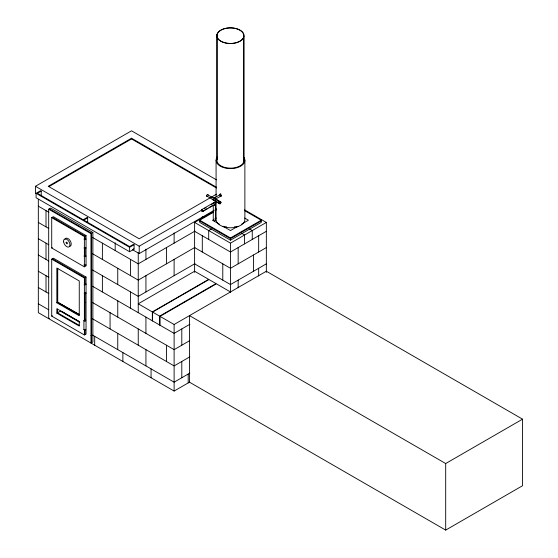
<?xml version="1.0" encoding="UTF-8"?>
<svg xmlns="http://www.w3.org/2000/svg" width="558" height="558" viewBox="0 0 558 558"><rect width="100%" height="100%" fill="white"/><g stroke="black" fill="none" stroke-linecap="round" stroke-linejoin="round"><path stroke-width="0.84" d="M215.269 199.415L215.297 198.285L213.763 197.399L212.996 197.839A1.088 0.628 -60 0 1 213.54 197.783M220.933 202.428L220.166 203.754L219.399 203.314A1.088 0.628 -60 0 1 220.166 201.982L220.933 202.428L207.36 194.589A1.088 0.628 -60 0 0 206.6 196.067A1.088 0.628 -60 0 0 207.555 196.214M35.454 193.675L35.454 186.281L131.528 130.809L216.49 179.864M87.655 222.335L87.655 217.899L83.812 220.117L129.602 246.559L133.446 244.341L134.087 244.711L134.087 249.147L129.602 251.735L36.089 197.741L36.089 193.305L40.574 190.717L41.215 191.087L41.215 195.523M216.469 187.244L131.528 138.21L48.26 186.281L139.214 238.789L216.476 194.184M41.215 191.087L37.372 193.305L83.17 219.747L87.013 217.529L87.655 217.899M49.013 186.588L131.528 138.949L216.469 187.983M48.685 209.194L50.618 208.078L92.886 232.484L92.886 341.942L90.961 343.058L90.961 233.6L48.685 209.194L48.685 318.653L49.327 318.283M51.713 217.662L53.38 216.699L86.044 235.56L86.044 265.88L84.377 266.843L51.713 247.982L51.713 217.662L84.377 236.522L86.044 235.56M51.713 247.982L52.354 247.613M90.961 233.6L92.886 232.484M51.713 259.149L53.38 258.194L86.044 277.047L86.044 333.998L84.377 334.96L51.713 316.1L51.713 259.149L84.377 278.01L86.044 277.047M214.53 197.839L220.933 194.142M36.089 193.305L129.602 247.299L134.087 244.711M215.297 198.285C213.351 200.099 220.201 196.911 220.989 195.886A1.179 0.586 66.1 0 0 220.473 194.609L220.291 194.435A1.179 0.586 66.1 0 0 219.594 195.126M201.598 209.675L214.405 202.282M35.454 186.281L139.214 246.19L202.261 209.787M204.514 208.483L206.014 207.618M211.273 204.584L216.525 201.55M202.142 211.503L207.402 208.469M208.901 207.597L213.414 204.995A1.088 0.628 0 0 0 215.214 205.065A1.088 0.628 0 0 0 214.635 204.075M202.687 211.559L215.493 204.158M132.448 249.677L139.214 253.583L213.519 210.68M215.025 209.815L216.525 208.95M194.609 272.416L194.609 222.433L213.289 211.642M214.788 210.785L216.281 209.92M79.403 314.489L57.481 302.122L79.145 314.635M244.725 210.687L261.221 220.215L261.221 222.433L230.475 240.184L199.736 222.433L199.736 220.215L213.233 212.417M56.839 302.792L79.257 315.73L79.257 280.967L56.839 268.028L56.839 302.792L57.481 302.415L79.145 314.928M214.788 218.917L216.281 218.052M194.881 231.151L138.244 263.85L92.579 237.485M51.713 316.1L52.354 315.73M56.839 313.143L79.257 326.088L79.257 321.645L56.839 308.707L56.839 313.143L60.362 311.106L79.787 322.329M211.496 228.954L208.699 230.566L208.699 239.445M84.377 302.715L85.018 302.345M194.881 247.424L138.244 280.116L92.53 253.73M237.952 226.255L230.475 230.566L223.005 226.255M241.684 224.093L248.415 220.215L244.676 218.052M199.736 220.215L230.475 237.959L261.221 220.215M261.221 220.954L230.475 238.698L199.736 220.954M194.881 263.69L138.244 296.389L92.53 269.995M194.609 222.433L230.475 243.142L266.347 222.433L266.347 272.416M266.347 231.305L230.475 252.014L194.609 231.305M90.961 335.665L91.603 335.288M152.334 311.922L208.699 279.377L194.609 271.244L138.244 303.789L152.334 311.922L152.334 320.794M152.592 312.068L208.957 279.53L216.002 283.597L159.637 316.135L152.592 312.068L152.592 320.948M266.347 247.578L230.475 268.286L194.609 247.578M160.02 325.237L160.02 316.358L216.385 283.82L230.475 291.953M266.347 263.85L230.475 284.559L194.609 263.85M160.02 316.358L174.117 324.498L266.347 271.244L522.546 419.163L522.546 485.725L445.689 530.1L189.483 382.181L189.483 315.619L445.689 463.538L522.546 419.163M189.894 324.261L174.117 333.37L92.53 286.268M189.734 340.624L174.117 349.643L92.495 302.52M189.853 356.827L174.117 365.909L92.495 318.792M189.853 373.1L174.117 382.181L92.468 335.044M38.328 199.311L38.328 312.661L174.117 391.06L189.685 382.07M224.072 226.869L226.632 226.869M234.318 226.869L236.885 226.869M244.571 209.857L266.347 222.433M214.914 198.627L220.835 202.038M214.732 198.641L220.912 202.212M206.586 195.914L220.166 203.754M212.221 199.171L219.971 203.844M212.249 199.387L219.782 203.858M249.461 228.954L252.258 230.566L252.258 239.445M241.774 233.39L244.571 235.002L244.571 243.881M212.542 220.215L219.266 224.093M133.446 248.777L134.087 249.147M49.327 208.825L91.61 233.223L91.603 342.689M38.328 206.16L48.874 212.249M52.354 217.292L85.018 236.153L85.018 239.047M38.328 222.433L48.804 228.48M38.328 238.705L48.804 244.753M52.354 258.779L85.018 277.64L85.018 284.454M38.328 254.971L48.804 261.025M38.328 271.244L48.804 277.298M38.328 287.516L48.804 293.564M61.499 311.252L79.173 321.464M79.145 325.286L57.481 312.773L57.481 309.076M38.328 303.789L48.706 309.781M212.326 199.555L212.996 199.618A1.088 0.628 -60 0 0 213.191 199.471M217.425 156.791A14.403 8.314 0 0 0 216.079 160.306L216.567 162.455A14.403 8.314 0 0 0 226.75 168.335L230.475 168.621A14.403 8.314 0 0 0 243.532 156.791M445.689 463.538L445.689 530.1M258.661 235.741L258.661 252.014M258.661 268.286L258.661 275.994M253.534 254.971L253.534 271.244M244.878 160.306L244.878 219.475A14.403 8.314 0 0 1 230.475 227.79L226.75 227.504A14.403 8.314 0 0 1 216.567 221.624L216.079 219.475L216.079 201.201M243.895 36.668A13.587 7.847 0 0 1 222.203 41.934A13.587 7.847 0 0 1 225.146 28.451A13.587 7.847 0 0 1 243.895 36.668L243.895 162.671M243.769 36.654A13.462 7.77 0 0 1 222.279 41.871A13.462 7.77 0 0 1 225.195 28.521A13.462 7.77 0 0 1 243.769 36.654L243.769 161.799M238.161 247.578L238.161 263.85M238.161 280.116L238.161 287.823M230.475 237.959L230.475 240.184M230.475 243.142L230.475 292.266M222.788 263.85L222.788 280.116M217.062 34.708L217.062 159.846M216.936 34.701L216.936 159.839M216.079 160.306L216.079 196.848M215.444 204.681L215.444 220.257M213.268 205.546L213.268 220.257M202.296 216.595L202.296 218.304M202.296 235.741L202.296 252.014M188.206 374.048L188.206 382.921M181.796 328.934L181.796 345.207M181.796 361.472L181.796 377.745M174.117 232.86L174.117 243.142M174.117 259.407L174.117 275.68M174.117 324.498L174.117 391.06M166.43 247.578L166.43 263.85M166.43 345.207L166.43 361.472M159.637 316.135L159.637 325.014M151.058 368.873L151.058 377.745M145.931 249.133L145.931 259.407M145.931 275.68L145.931 291.953M145.931 317.097L145.931 333.37M145.931 349.643L145.931 365.915M139.214 246.19L139.214 253.583M138.244 252.718L138.244 312.661M138.244 328.934L138.244 345.207M131.528 138.21L131.528 138.949M130.558 259.407L130.558 275.68M130.558 291.953L130.558 308.225M129.602 247.299L129.602 251.735M122.872 352.6L122.872 361.472M117.752 268.286L117.752 284.559M117.752 300.825L117.752 317.097M117.752 333.37L117.752 349.643M115.185 242.828L115.185 250.535M110.066 312.661L110.066 328.934M102.379 243.142L102.379 259.407M102.379 275.68L102.379 291.953M94.693 336.328L94.693 345.207M85.018 247.619L85.018 256.192M85.018 292.971L85.018 320.648M85.018 329.359L85.018 334.591M84.377 236.522L84.377 266.843M84.377 278.01L84.377 320.146A0.907 0.523 0 0 0 84.377 321.073A0.907 0.523 0 0 0 85.737 320.62A0.907 0.523 0 0 0 84.377 320.166M84.377 329.729L84.377 334.96M83.923 320.62L83.923 329.499M57.732 268.37L57.732 301.976M57.481 268.517L57.481 302.415M46.014 210.596L46.014 226.869M46.014 243.142L46.014 259.414M46.014 275.68L46.014 291.953M207.29 194.63A1.088 0.628 -60 0 1 208.127 195.028M213.986 197.783A1.088 0.628 60 0 1 214.997 198.292A1.088 0.628 60 0 1 215.193 199.555M220.738 194.058A1.088 0.628 60 0 0 220.389 194.086A1.088 0.544 66.1 0 1 220.689 194.072M214.181 202.777A1.088 0.628 60 0 1 215.018 202.373A1.088 0.628 60 0 1 215.709 203.809A1.088 0.628 60 0 1 214.753 203.963M215.123 219.768A1.088 0.628 0 0 1 215.186 220.612A1.088 0.628 0 0 1 213.735 220.724A1.088 0.628 0 0 1 213.414 219.901M243.602 158.277A13.587 7.847 0 0 1 230.475 168.146L226.96 167.881A13.587 7.847 0 0 1 217.355 162.336L216.888 160.306A13.587 7.847 0 0 1 217.355 158.277M221.003 195.935A1.179 0.586 66.1 0 1 220.473 196.465L220.291 196.36A1.179 0.586 66.1 0 1 220.103 196.186M220.291 194.512A1.088 0.704 53 0 1 221.156 195.781A1.088 0.704 53 0 1 220.291 196.29M65.035 239.249A4.527 2.616 60 0 1 70.21 240.777A4.527 2.616 60 0 1 69.394 246.385M85.66 247.613A0.907 0.523 0 0 1 85.604 248.387A0.907 0.523 0 0 1 84.279 248.282A0.907 0.523 0 0 1 84.565 247.529M85.66 264.625A0.907 0.523 0 0 1 85.604 265.399A0.907 0.523 0 0 1 84.279 265.294A0.907 0.523 0 0 1 84.565 264.541M85.618 329.234A0.907 0.523 0 0 1 84.949 330.015A0.907 0.523 0 0 1 83.958 329.359M85.597 292.692A0.907 0.523 0 0 1 85.89 293.445A0.907 0.523 0 0 1 84.565 293.543A0.907 0.523 0 0 1 84.509 292.776M201.368 210.171A1.088 0.628 60 0 0 202.526 211.608A1.088 0.628 60 0 0 202.526 210.066A1.088 0.628 60 0 0 201.368 210.171M66.137 242.758A0.907 0.523 60 0 0 67.176 243.797A0.907 0.523 60 0 0 66.988 242.423A0.907 0.523 60 0 0 66.137 242.758M63.612 241.809A4.527 2.616 60 0 0 68.822 247.013A4.527 2.616 60 0 0 67.867 240.156A4.527 2.616 60 0 0 63.612 241.809M84.377 239.48A0.907 0.523 0 0 0 85.897 239.243A0.907 0.523 0 0 0 84.788 238.601A0.907 0.523 0 0 0 84.377 239.48M84.377 256.492A0.907 0.523 0 0 0 85.897 256.255A0.907 0.523 0 0 0 84.788 255.613A0.907 0.523 0 0 0 84.377 256.492M84.697 284.719A0.907 0.523 0 0 0 86.051 284.266A0.907 0.523 0 0 0 84.697 283.813A0.907 0.523 0 0 0 84.697 284.719"/></g></svg>
